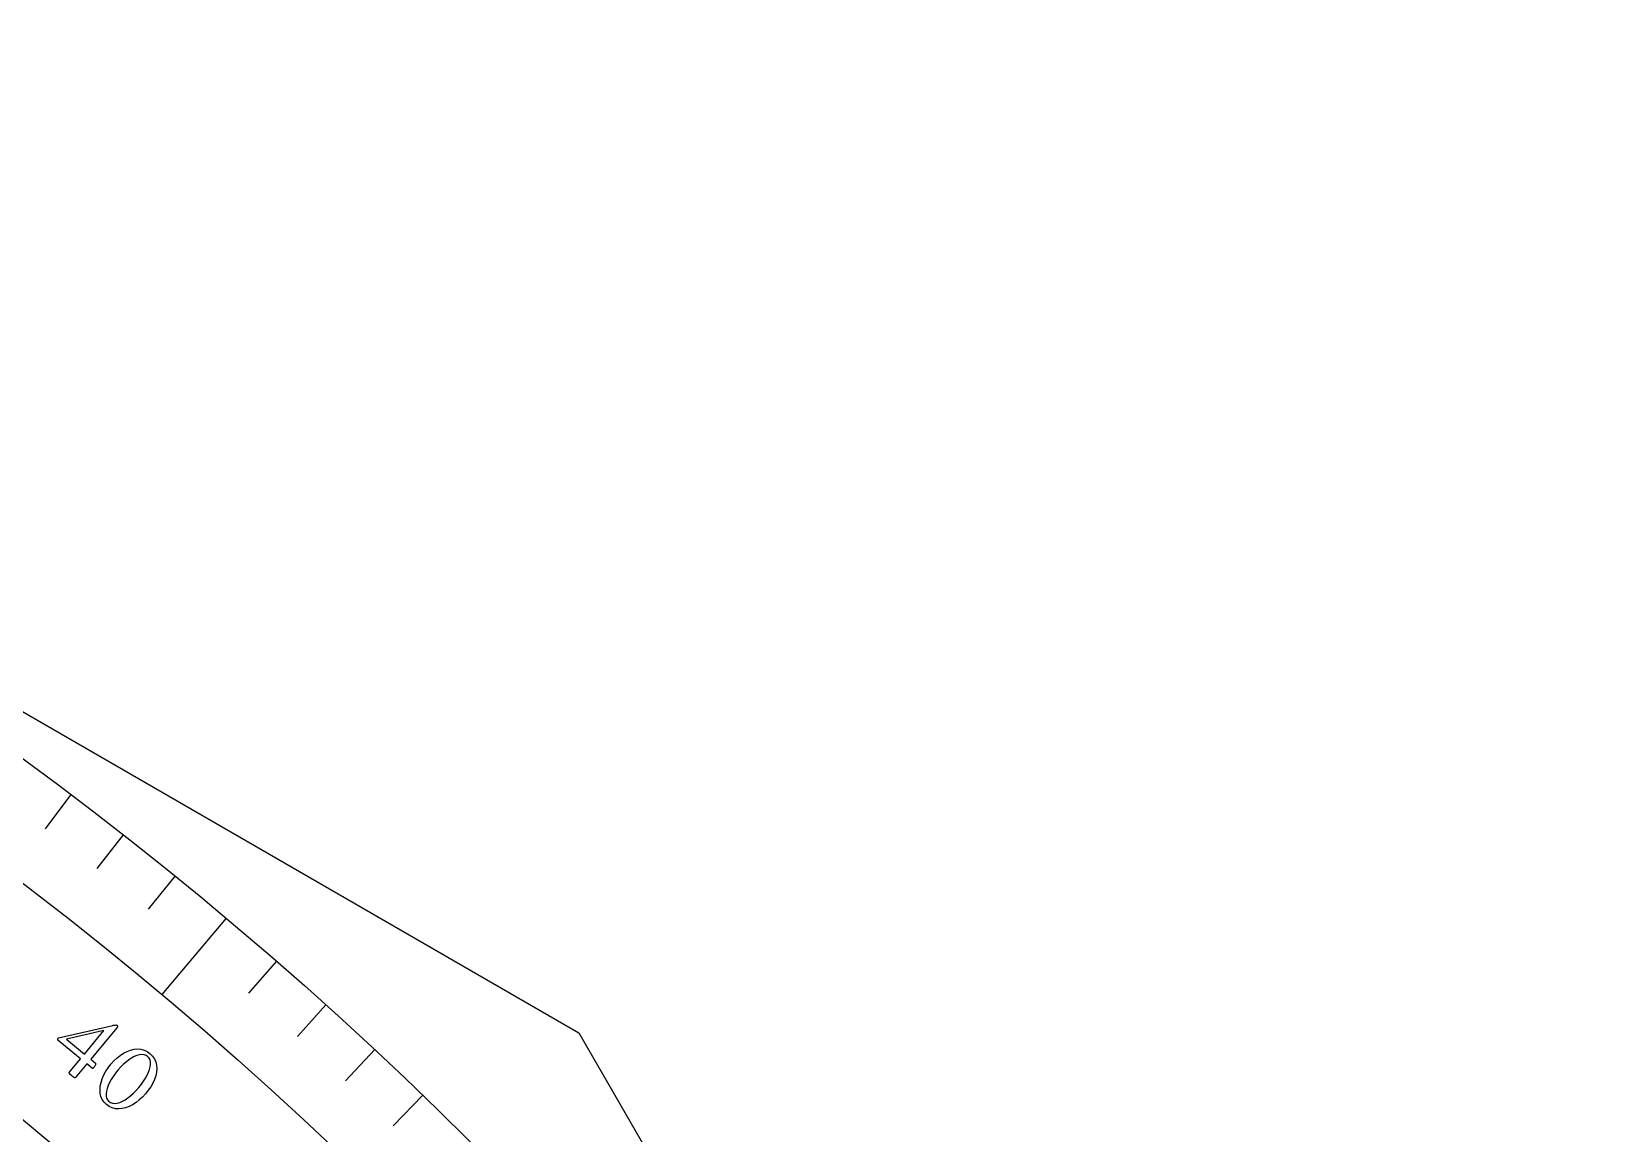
# Model space of a CAD drawing. Header units: millimetres. Extents: x -105 to 105, y -105 to 135.
# Drawn here: x 61.78 to 105, y 74.08 to 104.46 of the extents above; entities that cross this region are included whole.
import ezdxf

# ---------------------------------------------------------------- set-up
doc = ezdxf.new("R2010")
doc.units = ezdxf.units.MM
for name, color, linetype in [('CUT_OUTER', 1, 'Continuous'), ('ENGRAVE', 7, 'Continuous'), ('ENGRAVE_FINE', 8, 'Continuous'), ('TEXT', 5, 'Continuous')]:
    doc.layers.add(name, color=color, linetype=linetype)

msp = doc.modelspace()

# ---------------------------------------------------------------- linework, layer by layer
at = {"layer": 'CUT_OUTER'}
msp.add_lwpolyline([(41.2786, 97.4114), (76.8653, 76.8653), (105, 28.1347)], dxfattribs=at)
at = {"layer": 'ENGRAVE'}
msp.add_lwpolyline([(67.1485, 80.0244), (65.3815, 77.9187)], dxfattribs=at)
for radius in [104.4645, 101.7156, 96.6105]:
    msp.add_circle((0, 0), radius, dxfattribs=at)
at = {"layer": 'ENGRAVE_FINE'}
for points in [[(62.8683, 83.4291), (62.1593, 82.4882)], [(64.3148, 82.3191), (63.5895, 81.3908)], [(65.7416, 81.1842), (65.0002, 80.2686)], [(68.5349, 78.8404), (67.762, 77.9512)], [(69.9004, 77.6323), (69.1121, 76.7568)], [(71.2446, 76.4005), (70.4412, 75.5389)], [(72.5671, 75.1455), (71.7488, 74.298)]]:
    msp.add_lwpolyline(points, dxfattribs=at)
at = {"layer": 'TEXT'}
for points in [[(64.1403, 77.0689), (64.1481, 77.061), (64.1532, 77.0524), (64.1556, 77.0433), (64.1553, 77.0335), (64.1532, 77.0238), (64.15, 77.015), (64.1459, 77.0069), (64.1408, 76.9997), (63.4171, 76.1311), (63.5481, 76.0218), (63.5522, 76.0155), (63.5531, 76.0061), (63.551, 75.9935), (63.5458, 75.9778), (63.5379, 75.9604), (63.528, 75.9429), (63.5161, 75.9251), (63.502, 75.9072), (63.4919, 75.896), (63.4824, 75.8872), (63.4735, 75.8808), (63.4651, 75.8768), (63.3119, 76.0047), (62.9905, 75.6189), (62.9893, 75.6193), (62.9857, 75.6205), (62.9796, 75.6225), (62.9712, 75.6254), (62.9587, 75.6316), (62.9405, 75.6438), (62.9165, 75.6619), (62.8868, 75.686), (62.8534, 75.7157), (62.8316, 75.7395), (62.8215, 75.7574), (62.8232, 75.7694), (63.1381, 76.1492), (62.5146, 76.6618), (62.5123, 76.6699), (62.5114, 76.6782), (62.5117, 76.6866), (62.5133, 76.6951), (62.5157, 76.7032), (62.5185, 76.7102), (62.5217, 76.7163), (62.5252, 76.7213), (64.027, 77.0676), (64.0394, 77.0697), (64.0537, 77.0717), (64.0699, 77.0739), (64.0882, 77.076), (64.1058, 77.0772), (64.1204, 77.0764), (64.1319, 77.0736), (64.1403, 77.0689)], [(63.7791, 76.9223), (62.746, 76.6851), (63.243, 76.2758)], [(65.0493, 76.2917), (65.1192, 76.2216), (65.1727, 76.1447), (65.2098, 76.061), (65.2304, 75.9705), (65.2361, 75.8755), (65.2284, 75.7781), (65.2074, 75.6784), (65.173, 75.5764), (65.1268, 75.4743), (65.0705, 75.3744), (65.004, 75.2767), (64.9275, 75.1811), (64.8441, 75.0916), (64.7569, 75.0117), (64.6661, 74.9416), (64.5716, 74.8812), (64.4755, 74.8322), (64.3799, 74.7963), (64.2849, 74.7735), (64.1904, 74.7637), (64.0984, 74.769), (64.0112, 74.7911), (63.9287, 74.8301), (63.8509, 74.8861), (63.7852, 74.9525), (63.7348, 75.0268), (63.6996, 75.109), (63.6797, 75.1991), (63.6739, 75.2945), (63.6808, 75.3924), (63.7006, 75.4929), (63.7333, 75.596), (63.7775, 75.6993), (63.832, 75.8004), (63.8968, 75.8992), (63.972, 75.9958), (64.0543, 76.0864), (64.1405, 76.1673), (64.2306, 76.2384), (64.3246, 76.2997), (64.4205, 76.3494), (64.5162, 76.3854), (64.6117, 76.4079), (64.707, 76.4168), (64.7998, 76.4106), (64.8878, 76.3876), (64.971, 76.348), (65.0493, 76.2917)], [(64.992, 76.2016), (64.9428, 76.2345), (64.8879, 76.2541), (64.8274, 76.2604), (64.7612, 76.2534), (64.6911, 76.2346), (64.6187, 76.2053), (64.5442, 76.1657), (64.4674, 76.1156), (64.3902, 76.0564), (64.3142, 75.9895), (64.2393, 75.9148), (64.1657, 75.8323), (64.0974, 75.747), (64.0365, 75.6614), (63.983, 75.5754), (63.937, 75.4893), (63.8992, 75.4052), (63.8707, 75.3255), (63.8515, 75.2503), (63.8414, 75.1795), (63.8416, 75.1152), (63.8532, 75.0596), (63.8762, 75.0125), (63.9106, 74.9741), (63.962, 74.9396), (64.0187, 74.9195), (64.0804, 74.9138), (64.1473, 74.9225), (64.2179, 74.9437), (64.2907, 74.9756), (64.3657, 75.0182), (64.4429, 75.0714), (64.5205, 75.1332), (64.5967, 75.2015), (64.6716, 75.2763), (64.745, 75.3577), (64.8147, 75.4432), (64.8763, 75.528), (64.9298, 75.6124), (64.9752, 75.6961), (65.012, 75.7775), (65.0393, 75.8549), (65.0572, 75.9283), (65.0658, 75.9976), (65.064, 76.0608), (65.0512, 76.1158), (65.0272, 76.1628), (64.992, 76.2016)]]:
    msp.add_lwpolyline(points, close=True, dxfattribs=at)

doc.saveas('drawing.dxf')
